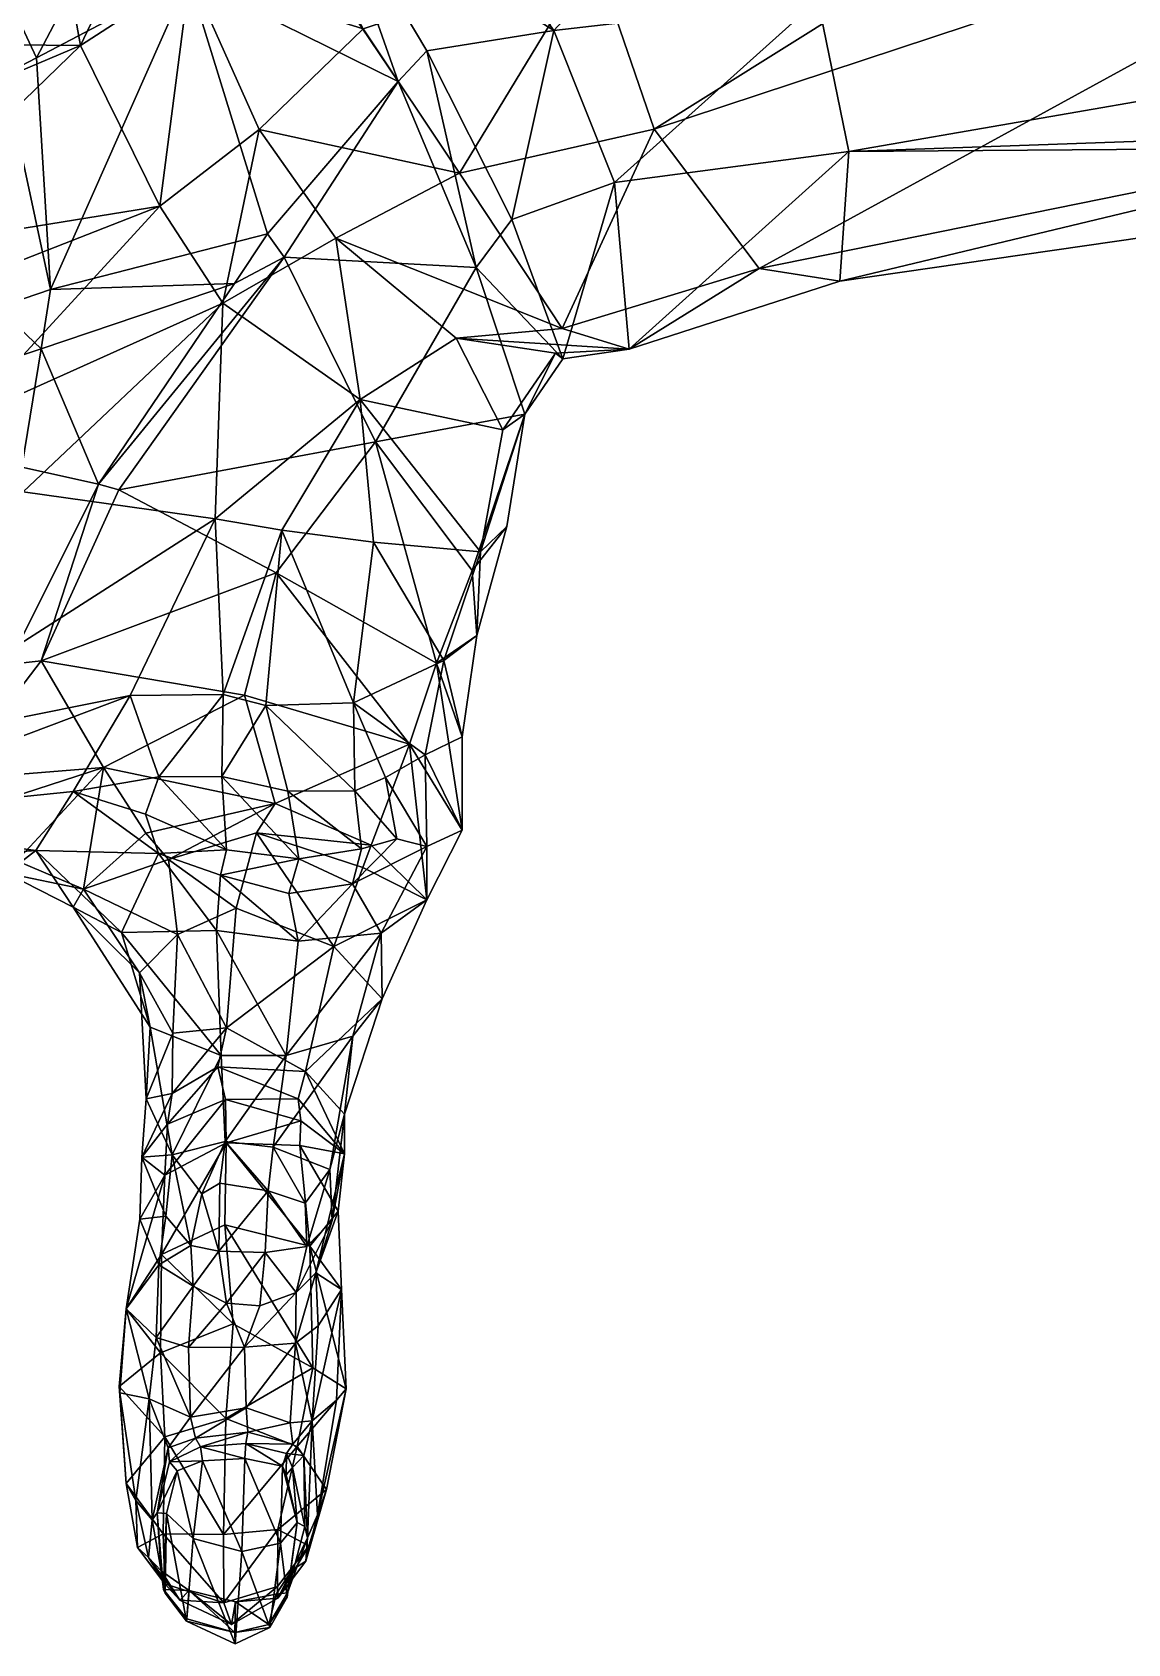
# Model space of a CAD drawing. Extents: x -472 to 472, y -81 to 99.
# Drawn here: x -401.2 to -339.4, y -69.2 to 21.6 of the extents above; entities that cross this region are included whole.
import ezdxf

# ---------------------------------------------------------------- set-up
doc = ezdxf.new("R2010")
doc.units = 0
doc.header["$MEASUREMENT"] = 0
doc.layers.add('body', color=250, linetype='Continuous')

msp = doc.modelspace()

# ---------------------------------------------------------------- meshes
at = {"layer": 'body'}
mesh = msp.add_polyface(dxfattribs=at)
corners = [(-308.395, 59.876, 834.479), (-370.246, 39.285, 800.54), (-370.398, 33.925, 809.345), (-314.162, 56.822, 843.74), (-369.551, 26.153, 814.248), (-315.107, 48.105, 852.215), (-366.133, 16.183, 814.543), (-315.052, 33.047, 852.339), (-360.201, 8.323, 809.651), (-311.386, 18.235, 848.603), (-355.654, 7.604, 803.174), (-302.288, 15.322, 840.742), (-355.147, 14.925, 796.048), (-296.822, 16.968, 830.933), (-295.257, 25.302, 818.953), (-356.902, 23.469, 793.606), (-360.571, 33.843, 789.079), (-295.956, 38.617, 813.63), (-364.975, 41, 793.134), (-299.661, 52.776, 819.141), (-279.411, 66.862, 862.302), (-273.879, 67.985, 853.268), (-291.204, 56.64, 866.788), (-290.736, 40.126, 869.179), (-273.735, 57.75, 828.794), (-267.889, 39.887, 826.807), (-272.73, 20.279, 846.388), (-280.763, 18.926, 855.677), (-287.077, 23.848, 865.879), (-268.754, 24.988, 833.979), (-367.531, 3.789, 793.103), (-368.359, 13.177, 785.007), (-276.94, 62.119, 873.225), (-277.749, 44.758, 877.754), (-271.133, 30.581, 875.019)]
mesh.append_faces([[corners[k] for k in face] for face in [(0, 1, 2, 0), (2, 3, 0, 2), (3, 2, 4, 3), (4, 5, 3, 4), (5, 4, 6, 5), (6, 7, 5, 6), (7, 6, 8, 7), (8, 9, 7, 8), (9, 8, 10, 9), (10, 11, 9, 10), (11, 10, 12, 11), (12, 13, 11, 12), (14, 15, 16, 14), (16, 17, 14, 16), (17, 16, 18, 17), (18, 19, 17, 18), (19, 18, 1, 19), (1, 0, 19, 1), (14, 13, 12, 14), (12, 15, 14, 12), (20, 21, 0, 20), (0, 3, 20, 0), (22, 20, 3, 22), (3, 5, 22, 3), (23, 22, 5, 23), (5, 7, 23, 5), (19, 24, 25, 19), (25, 17, 19, 25), (0, 21, 24, 0), (24, 19, 0, 24), (14, 17, 25, 14), (13, 26, 27, 13), (27, 11, 13, 27), (11, 27, 28, 11), (28, 9, 11, 28), (28, 23, 7, 28), (7, 9, 28, 7), (13, 14, 29, 13), (12, 10, 30, 12), (15, 12, 31, 15), (32, 22, 23, 32), (23, 33, 32, 23), (23, 28, 34, 23)]], dxfattribs={"vtx2": -1, "vtx3": -1})
mesh.append_faces([[corners[k] for k in face] for face in [(20, 22, 32, 20)]], dxfattribs={"vtx3": -1})
mesh = msp.add_polyface(dxfattribs=at)
corners = [(-369.551, 26.153, 814.248), (-370.398, 33.925, 809.345), (-387.044, 30.228, 797.721), (-377.097, 13.705, 807.221), (-366.133, 16.183, 814.543), (-382.541, 21.84, 805.722), (-371.318, 4.941, 800.968), (-360.201, 8.323, 809.651), (-367.531, 3.789, 793.103), (-355.654, 7.604, 803.174), (-368.359, 13.177, 785.007), (-355.147, 14.925, 796.048), (-371.789, 21.738, 781.488), (-356.902, 23.469, 793.606), (-360.571, 33.843, 789.079), (-378.102, 30.556, 778.887), (-370.246, 39.285, 800.54), (-364.975, 41, 793.134), (-385.456, 34.696, 783.179), (-378.394, -13.922, 759.427), (-376.961, -18.075, 769.178), (-376.956, -23.335, 764.782), (-379.034, -19.084, 774.006), (-376.119, -12.359, 774.649), (-377.983, -13.768, 779.339), (-376.383, -8.697, 765.384), (-374.427, -6.206, 780.236), (-375.927, -7.636, 784.034), (-373.427, 0.108, 779.407), (-374.665, -0.775, 787.166), (-382.702, 0.939, 792.856), (-381.834, -1.451, 761.416), (-377.286, 4.406, 796.963), (-371.682, 3.563, 791.326), (-384.08, 10.038, 801.334), (-374.145, 11.08, 781.542), (-378.945, 20.589, 777.795), (-371.272, 3.235, 785.288), (-384.393, 29.741, 775.296), (-376.163, 8.38, 776.236), (-380.565, 18.868, 772.679)]
mesh.append_faces([[corners[k] for k in face] for face in [(0, 1, 2, 0), (3, 4, 0, 3), (0, 5, 3, 0), (6, 7, 4, 6), (4, 3, 6, 4), (8, 9, 7, 8), (7, 6, 8, 7), (8, 10, 11, 8), (10, 12, 13, 10), (14, 13, 12, 14), (12, 15, 14, 12), (16, 17, 18, 16), (17, 14, 15, 17), (15, 18, 17, 15), (19, 20, 21, 19), (21, 20, 22, 21), (20, 23, 24, 20), (19, 25, 23, 19), (23, 20, 19, 23), (23, 26, 27, 23), (27, 24, 23, 27), (25, 28, 26, 25), (26, 23, 25, 26), (27, 29, 30, 27), (28, 25, 31, 28), (27, 26, 28, 27), (28, 29, 27, 28), (32, 33, 8, 32), (8, 6, 32, 8), (6, 3, 34, 6), (35, 36, 12, 35), (12, 10, 35, 12), (37, 35, 10, 37), (10, 8, 37, 10), (12, 36, 38, 12), (29, 33, 32, 29), (39, 40, 36, 39), (36, 35, 39, 36), (39, 35, 37, 39), (37, 28, 39, 37), (28, 37, 33, 28), (33, 29, 28, 33)]], dxfattribs={"vtx2": -1, "vtx3": -1})
mesh.append_faces([[corners[k] for k in face] for face in [(33, 37, 8, 33)]], dxfattribs={"vtx3": -1})
mesh = msp.add_polyface(dxfattribs=at)
corners = [(-370.246, 39.285, 800.54), (-388.238, 37.223, 791.22), (-387.044, 30.228, 797.721), (-370.398, 33.925, 809.345), (-382.541, 21.84, 805.722), (-369.551, 26.153, 814.248), (-385.456, 34.696, 783.179), (-381.834, -1.451, 761.416), (-376.383, -8.697, 765.384), (-378.394, -13.922, 759.427), (-387.438, -8.824, 756.652), (-387.128, -6.414, 787.769), (-390.879, -5.776, 787.307), (-390.429, -15.676, 779.52), (-386.997, 8.963, 762.483), (-397.46, -3.831, 757.517), (-389.799, 7.482, 761.147), (-387.922, 10.29, 762.026), (-382.702, 0.939, 792.856), (-381.954, -7.096, 785.667), (-375.927, -7.636, 784.034), (-376.163, 8.38, 776.236), (-373.427, 0.108, 779.407), (-390.442, 6.374, 795.637), (-380.565, 18.868, 772.679), (-392.378, 24.716, 758.29), (-386.849, 28.18, 767.737), (-391.777, 31.683, 767.985), (-392.309, 24.904, 795.516), (-388.397, 16.166, 800.355), (-384.08, 10.038, 801.334), (-377.097, 13.705, 807.221), (-393.095, 32.193, 789.015), (-377.286, 4.406, 796.963), (-371.318, 4.941, 800.968), (-384.393, 29.741, 775.296), (-378.102, 30.556, 778.887), (-371.789, 21.738, 781.488), (-392.083, 33.131, 775.861), (-394.006, 11.843, 795.138), (-374.665, -0.775, 787.166), (-378.945, 20.589, 777.795), (-396.319, -4.153, 757.509)]
mesh.append_faces([[corners[k] for k in face] for face in [(14, 15, 16, 14)]], dxfattribs={"vtx0": -1, "vtx2": -1, "vtx3": -1})
mesh.append_faces([[corners[k] for k in face] for face in [(14, 16, 17, 14)]], dxfattribs={"vtx0": -1, "vtx3": -1})
mesh.append_faces([[corners[k] for k in face] for face in [(0, 1, 2, 0), (2, 3, 0, 2), (2, 4, 5, 2), (6, 1, 0, 6), (7, 8, 9, 7), (9, 10, 7, 9), (11, 12, 13, 11), (18, 19, 20, 18), (7, 21, 22, 7), (12, 11, 18, 12), (18, 23, 12, 18), (24, 21, 14, 24), (14, 17, 24, 14), (24, 17, 25, 24), (25, 26, 24, 25), (27, 26, 25, 27), (28, 29, 4, 28), (4, 2, 28, 4), (29, 30, 31, 29), (31, 4, 29, 31), (2, 1, 32, 2), (32, 28, 2, 32), (30, 33, 34, 30), (35, 36, 37, 35), (35, 38, 6, 35), (6, 36, 35, 6), (23, 30, 29, 23), (29, 39, 23, 29), (33, 18, 40, 33), (18, 33, 30, 18), (30, 23, 18, 30), (35, 41, 24, 35), (24, 26, 35, 24), (27, 38, 35, 27), (35, 26, 27, 35), (7, 10, 42, 7), (42, 14, 7, 42)]], dxfattribs={"vtx2": -1, "vtx3": -1})
mesh.append_faces([[corners[k] for k in face] for face in [(6, 32, 1, 6), (18, 11, 19, 18), (7, 14, 21, 7), (6, 38, 32, 6)]], dxfattribs={"vtx3": -1})
mesh = msp.add_polyface(dxfattribs=at)
corners = [(-412.073, 21.028, 776.321), (-410.169, 25.092, 773.776), (-428.684, 17.501, 757.615), (-421.074, 24.817, 753.727), (-409.82, 28.044, 771.776), (-403.994, 32.007, 768.006), (-409.178, 30.151, 757.138), (-422.696, 23.392, 755.971), (-415.399, 22.471, 742.37), (-410.519, 24.852, 747.49), (-410.214, 16.795, 745.632), (-415.747, 17.035, 740.347), (-400.169, 7.134, 754.222), (-400.956, 20.195, 750.765), (-392.378, 24.716, 758.29), (-387.922, 10.29, 762.026), (-395.73, 30.15, 760.211), (-404.397, 27.528, 751.724), (-411.968, 15.176, 780.264), (-410.606, 9.146, 782.125), (-398.48, 20.891, 791.431), (-394.006, 11.843, 795.138), (-400.012, 29.421, 784.104), (-394.985, 33.239, 776.338), (-391.777, 31.683, 767.985), (-388.397, 16.166, 800.355), (-392.309, 24.904, 795.516), (-393.095, 32.193, 789.015), (-392.083, 33.131, 775.861), (-416.19, 26.016, 746.615), (-412.073, 28.15, 751.488), (-407.805, 16.798, 746.102), (-408.829, 6.514, 748.902), (-408.721, 24.926, 747.562), (-402.759, 19.258, 749.774), (-403.156, 6.137, 753.078), (-417.683, 9.093, 741.868)]
mesh.append_faces([[corners[k] for k in face] for face in [(3, 5, 6, 3)]], dxfattribs={"vtx0": -1, "vtx2": -1, "vtx3": -1})
mesh.append_faces([[corners[k] for k in face] for face in [(0, 1, 2, 0), (3, 4, 5, 3), (1, 4, 7, 1), (8, 9, 10, 8), (10, 11, 8, 10), (12, 13, 14, 12), (14, 15, 12, 14), (16, 14, 13, 16), (13, 17, 16, 13), (5, 16, 17, 5), (17, 6, 5, 17), (21, 20, 19, 21), (0, 18, 20, 0), (20, 22, 0, 20), (5, 4, 22, 5), (22, 23, 5, 22), (14, 16, 24, 14), (16, 5, 23, 16), (23, 24, 16, 23), (21, 25, 26, 21), (26, 20, 21, 26), (20, 26, 27, 20), (27, 22, 20, 27), (22, 27, 28, 22), (28, 23, 22, 28), (8, 29, 30, 8), (30, 9, 8, 30), (10, 31, 32, 10), (31, 10, 9, 31), (9, 33, 31, 9), (34, 13, 12, 34), (34, 31, 33, 34), (33, 17, 34, 33), (17, 33, 30, 17), (30, 6, 17, 30), (34, 35, 32, 34), (36, 11, 10, 36)]], dxfattribs={"vtx2": -1, "vtx3": -1})
mesh.append_faces([[corners[k] for k in face] for face in [(18, 19, 20, 18), (1, 0, 22, 1), (4, 1, 22, 4), (23, 28, 24, 23), (30, 33, 9, 30), (13, 34, 17, 13)]], dxfattribs={"vtx3": -1})
mesh = msp.add_polyface(dxfattribs=at)
corners = [(-400.691, -13.789, 757.152), (-397.177, -19.806, 756.486), (-405.831, -20.487, 757.624), (-402.544, -13.99, 757.034), (-401.71, -4.259, 784.303), (-421.126, -18.927, 770.682), (-419.108, -20.695, 770.25), (-395.67, -15.739, 776.111), (-411.373, -18.888, 771.992), (-414.201, -22.708, 767.435), (-390.879, -5.776, 787.307), (-390.429, -15.676, 779.52), (-394.053, -20.325, 774.954), (-389.234, -15.72, 755.303), (-386.997, 8.963, 762.483), (-396.319, -4.153, 757.509), (-397.46, -3.831, 757.517), (-410.606, 9.146, 782.125), (-409.383, 5.833, 783.703), (-394.006, 11.843, 795.138), (-390.442, 6.374, 795.637), (-405.052, -0.18, 785.215), (-387.438, -8.824, 756.652), (-401.778, -2.87, 755.485), (-400.703, 3.802, 754.644), (-389.799, 7.482, 761.147), (-412.923, 3.473, 749.637), (-410.783, 3.493, 750.311), (-411.565, -3.877, 750.695), (-408.829, 6.514, 748.902), (-411.099, 7.522, 748.376), (-410.214, 16.795, 745.632), (-411.875, -14.038, 751.932), (-406.411, -14.203, 755.707), (-410.243, -21.076, 756.314), (-404.219, -2.793, 755.351), (-403.623, 2.828, 753.571), (-400.169, 7.134, 754.222), (-403.156, 6.137, 753.078), (-402.759, 19.258, 749.774), (-407.805, 16.798, 746.102), (-387.922, 10.29, 762.026)]
mesh.append_faces([[corners[k] for k in face] for face in [(0, 1, 2, 0), (2, 3, 0, 2), (7, 8, 9, 7), (11, 7, 12, 11), (14, 15, 16, 14), (17, 18, 19, 17), (21, 4, 20, 21), (20, 19, 21, 20), (8, 7, 10, 8), (10, 4, 8, 10), (0, 15, 22, 0), (16, 15, 0, 16), (0, 3, 16, 0), (24, 25, 16, 24), (16, 23, 24, 16), (26, 27, 28, 26), (29, 30, 31, 29), (30, 29, 27, 30), (27, 26, 30, 27), (32, 33, 34, 32), (32, 28, 35, 32), (35, 33, 32, 35), (35, 28, 27, 35), (27, 36, 35, 27), (33, 3, 2, 33), (37, 38, 39, 37), (35, 23, 3, 35), (3, 33, 35, 3), (36, 24, 23, 36), (23, 35, 36, 23), (29, 40, 39, 29), (38, 36, 27, 38), (27, 29, 38, 27), (24, 36, 38, 24), (38, 37, 24, 38), (25, 24, 37, 25), (37, 41, 25, 37)]], dxfattribs={"vtx2": -1, "vtx3": -1})
mesh.append_faces([[corners[k] for k in face] for face in [(4, 5, 6, 4), (10, 7, 11, 10), (1, 0, 13, 1), (4, 10, 20, 4), (18, 21, 19, 18), (3, 23, 16, 3)]], dxfattribs={"vtx3": -1})
mesh = msp.add_polyface(dxfattribs=at)
corners = [(-381.954, -7.096, 785.667), (-383.088, -16.153, 778.855), (-377.983, -13.768, 779.339), (-375.927, -7.636, 784.034), (-376.956, -23.335, 764.782), (-379.917, -18.484, 756.385), (-378.394, -13.922, 759.427), (-378.939, -27.266, 759.562), (-378.95, -24.245, 769.195), (-380.638, -23.818, 771.553), (-382.623, -24.374, 772.263), (-383.139, -26.347, 769.125), (-382.086, -24.185, 755.143), (-387.497, -21.822, 752.775), (-389.234, -15.72, 755.303), (-388.554, -23.477, 751.995), (-382.558, -25.443, 754.225), (-384.182, -29.886, 751.11), (-383, -21.111, 774.381), (-381.283, -20.371, 774.533), (-386.16, -24.951, 773.042), (-390.235, -24.431, 772.907), (-390.574, -25.872, 769.461), (-390.498, -20.304, 775.823), (-386.784, -21.125, 776.022), (-388.021, -16.301, 779.55), (-390.429, -15.676, 779.52), (-386.737, -26.899, 769.952), (-387.128, -6.414, 787.769), (-394.053, -20.325, 774.954), (-379.034, -19.084, 774.006), (-387.438, -8.824, 756.652), (-376.961, -18.075, 769.178), (-400.691, -13.789, 757.152), (-393.511, -24.983, 754.104), (-389.705, -27.721, 750.28)]
mesh.append_faces([[corners[k] for k in face] for face in [(11, 8, 9, 11)]], dxfattribs={"vtx0": -1, "vtx3": -1})
mesh.append_faces([[corners[k] for k in face] for face in [(0, 1, 2, 0), (2, 3, 0, 2), (4, 5, 6, 4), (7, 4, 8, 7), (5, 12, 13, 5), (13, 14, 5, 13), (7, 12, 5, 7), (5, 4, 7, 5), (15, 16, 17, 15), (20, 21, 22, 20), (23, 24, 25, 23), (25, 26, 23, 25), (11, 10, 20, 11), (20, 27, 11, 20), (18, 1, 25, 18), (25, 24, 18, 25), (1, 0, 28, 1), (28, 25, 1, 28), (9, 19, 18, 9), (18, 10, 9, 18), (23, 21, 20, 23), (20, 24, 23, 20), (10, 18, 24, 10), (24, 20, 10, 24), (21, 23, 29, 21), (8, 30, 19, 8), (19, 9, 8, 19), (30, 2, 1, 30), (1, 19, 30, 1), (26, 25, 28, 26), (30, 8, 4, 30), (5, 14, 31, 5), (31, 6, 5, 31), (2, 30, 32, 2), (31, 14, 33, 31), (34, 15, 35, 34), (13, 15, 34, 13), (12, 16, 15, 12), (15, 13, 12, 15)]], dxfattribs={"vtx2": -1, "vtx3": -1})
mesh.append_faces([[corners[k] for k in face] for face in [(9, 10, 11, 9), (18, 19, 1, 18), (12, 7, 16, 12)]], dxfattribs={"vtx3": -1})
mesh = msp.add_polyface(dxfattribs=at)
corners = [(-414.201, -22.708, 767.435), (-411.373, -18.888, 771.992), (-419.108, -20.695, 770.25), (-394.081, -24.655, 768.437), (-394.815, -22.437, 772.315), (-398.886, -21.157, 770.612), (-401, -24.475, 764.861), (-402.649, -25.747, 759.007), (-398.894, -27.674, 758.478), (-396.161, -29.102, 761.973), (-394.548, -34.432, 757.597), (-395.154, -31.372, 755.544), (-394.778, -38.47, 750.701), (-397.177, -19.806, 756.486), (-394.8, -23.498, 755.195), (-398.316, -26.654, 756.331), (-402.066, -25.063, 757.671), (-387.497, -21.822, 752.775), (-389.234, -15.72, 755.303), (-390.239, -34.474, 746.054), (-393.275, -34.778, 748.5), (-393.001, -29.221, 752.161), (-416.227, -25.604, 762.935), (-415.177, -26.407, 758.235), (-414.388, -25.375, 757.279), (-405.831, -20.487, 757.624), (-395.67, -15.739, 776.111), (-394.053, -20.325, 774.954), (-390.498, -20.304, 775.823), (-390.429, -15.676, 779.52), (-390.235, -24.431, 772.907), (-390.574, -25.872, 769.461), (-390.807, -28.98, 765.46), (-390.543, -36.025, 760.017), (-393.511, -24.983, 754.104), (-410.243, -21.076, 756.314), (-418.293, -21.654, 750.333), (-411.875, -14.038, 751.932), (-406.411, -14.203, 755.707)]
mesh.append_faces([[corners[k] for k in face] for face in [(0, 1, 2, 0), (3, 4, 5, 3), (5, 6, 3, 5), (6, 7, 8, 6), (8, 9, 6, 8), (10, 11, 12, 10), (13, 14, 15, 13), (15, 16, 13, 15), (17, 14, 13, 17), (13, 18, 17, 13), (19, 20, 21, 19), (11, 21, 20, 11), (22, 23, 7, 22), (7, 6, 22, 7), (0, 22, 6, 0), (6, 5, 0, 6), (24, 25, 13, 24), (13, 16, 24, 13), (0, 5, 26, 0), (27, 28, 29, 27), (30, 4, 3, 30), (3, 31, 30, 3), (5, 4, 27, 5), (27, 26, 5, 27), (27, 4, 30, 27), (9, 32, 3, 9), (3, 6, 9, 3), (9, 10, 33, 9), (33, 32, 9, 33), (7, 16, 15, 7), (15, 8, 7, 15), (23, 24, 16, 23), (16, 7, 23, 16), (10, 9, 8, 10), (8, 11, 10, 8), (15, 34, 21, 15), (21, 11, 15, 21), (35, 36, 37, 35), (25, 35, 38, 25), (34, 14, 17, 34)]], dxfattribs={"vtx2": -1, "vtx3": -1})
mesh.append_faces([[corners[k] for k in face] for face in [(3, 32, 31, 3), (11, 8, 15, 11), (24, 35, 25, 24), (14, 34, 15, 14)]], dxfattribs={"vtx3": -1})
mesh = msp.add_polyface(dxfattribs=at)
corners = [(-383.586, -39.347, 748.818), (-381.458, -32.843, 754.314), (-383.127, -34.941, 758.732), (-384.417, -42.465, 753.038), (-378.95, -24.245, 769.195), (-381.524, -29.139, 764.546), (-378.939, -27.266, 759.562), (-387.62, -41.206, 756.432), (-386.881, -36.041, 759.827), (-384.28, -45.341, 750.37), (-390.239, -34.474, 746.054), (-390.726, -36.662, 745.32), (-393.308, -38.166, 746.981), (-393.001, -29.221, 752.161), (-389.705, -27.721, 750.28), (-385.78, -36.927, 746.322), (-384.182, -29.886, 751.11), (-388.554, -23.477, 751.995), (-386.203, -38.475, 744.641), (-383.585, -41.578, 746.011), (-390.295, -38.507, 744.342), (-393.577, -39.902, 746.721), (-390.262, -40.963, 742.464), (-393.715, -42.77, 744.583), (-386.044, -39.709, 743.316), (-386.106, -41.105, 742.82), (-383.94, -44.802, 744.072), (-390.574, -25.872, 769.461), (-386.737, -26.899, 769.952), (-386.16, -24.951, 773.042), (-383.139, -26.347, 769.125), (-386.202, -29.586, 766.186), (-390.807, -28.98, 765.46), (-390.543, -36.025, 760.017), (-393.511, -24.983, 754.104), (-382.558, -25.443, 754.225), (-390.318, -40.887, 756.594), (-393.315, -41.627, 753.754), (-391.627, -43.834, 754.377)]
mesh.append_faces([[corners[k] for k in face] for face in [(30, 5, 4, 30)]], dxfattribs={"vtx0": -1, "vtx2": -1, "vtx3": -1})
mesh.append_faces([[corners[k] for k in face] for face in [(0, 1, 2, 0), (2, 3, 0, 2), (4, 5, 6, 4), (7, 3, 2, 7), (2, 8, 7, 2), (0, 3, 9, 0), (10, 11, 12, 10), (13, 14, 10, 13), (15, 16, 1, 15), (1, 0, 15, 1), (16, 14, 17, 16), (15, 18, 11, 15), (11, 10, 15, 11), (19, 18, 15, 19), (15, 0, 19, 15), (11, 20, 21, 11), (20, 22, 23, 20), (20, 11, 18, 20), (18, 24, 20, 18), (24, 25, 22, 24), (22, 20, 24, 22), (27, 28, 29, 27), (30, 31, 5, 30), (27, 32, 31, 27), (31, 28, 27, 31), (32, 33, 8, 32), (8, 31, 32, 8), (1, 6, 5, 1), (5, 2, 1, 5), (5, 31, 8, 5), (8, 2, 5, 8), (14, 13, 34, 14), (16, 35, 6, 16), (6, 1, 16, 6), (16, 15, 10, 16), (10, 14, 16, 10), (36, 7, 8, 36), (8, 33, 36, 8), (36, 37, 38, 36)]], dxfattribs={"vtx2": -1, "vtx3": -1})
mesh.append_faces([[corners[k] for k in face] for face in [(19, 24, 18, 19), (25, 24, 19, 25), (25, 19, 26, 25), (28, 31, 30, 28)]], dxfattribs={"vtx3": -1})
mesh = msp.add_polyface(dxfattribs=at)
corners = [(-396.305, -54.684, 742.993), (-396.259, -55.051, 743.8), (-395.911, -50.302, 745.394), (-394.612, -55.379, 745.915), (-394.218, -51.925, 747.816), (-394.063, -47.835, 749.284), (-395.14, -45.265, 746.875), (-393.91, -47.25, 741.54), (-390.341, -45.567, 739.41), (-389.868, -51.163, 736.583), (-393.973, -52.782, 738.94), (-393.315, -41.627, 753.754), (-394.778, -38.47, 750.701), (-395.015, -41.762, 748.587), (-393.661, -45.086, 751.629), (-394.548, -34.432, 757.597), (-393.275, -34.778, 748.5), (-393.308, -38.166, 746.981), (-390.239, -34.474, 746.054), (-393.715, -42.77, 744.583), (-395.154, -31.372, 755.544), (-393.714, -57.52, 737.326), (-395.901, -60.164, 741.224), (-390.284, -56.483, 735.046), (-392.273, -56.426, 747.253), (-393.525, -58.148, 745.67), (-392.258, -46.749, 753.182), (-392.126, -49.032, 751.041), (-391.627, -43.834, 754.377), (-392.377, -52.493, 748.659), (-393.577, -39.902, 746.721), (-390.726, -36.662, 745.32), (-390.295, -38.507, 744.342), (-390.262, -40.963, 742.464), (-390.543, -36.025, 760.017), (-390.318, -40.887, 756.594), (-395.349, -61.107, 742.809)]
mesh.append_faces([[corners[k] for k in face] for face in [(3, 4, 2, 3), (2, 1, 3, 2), (2, 4, 5, 2), (5, 6, 2, 5), (7, 8, 9, 7), (9, 10, 7, 9), (10, 0, 2, 10), (2, 7, 10, 2), (11, 12, 13, 11), (13, 14, 11, 13), (14, 13, 6, 14), (6, 5, 14, 6), (12, 11, 15, 12), (12, 16, 17, 12), (17, 13, 12, 17), (17, 16, 18, 17), (16, 12, 20, 16), (21, 22, 0, 21), (0, 10, 21, 0), (10, 9, 23, 10), (23, 21, 10, 23), (1, 0, 22, 1), (24, 3, 25, 24), (26, 14, 5, 26), (5, 27, 26, 5), (11, 14, 26, 11), (26, 28, 11, 26), (4, 3, 24, 4), (24, 29, 4, 24), (30, 17, 31, 30), (19, 30, 32, 19), (7, 19, 33, 7), (19, 7, 2, 19), (2, 6, 19, 2), (27, 5, 4, 27), (4, 29, 27, 4), (34, 15, 11, 34), (11, 35, 34, 11)]], dxfattribs={"vtx2": -1, "vtx3": -1})
mesh.append_faces([[corners[k] for k in face] for face in [(0, 1, 2, 0), (13, 19, 6, 13), (17, 30, 13, 17), (13, 30, 19, 13), (3, 1, 36, 3)]], dxfattribs={"vtx3": -1})
mesh = msp.add_polyface(dxfattribs=at)
corners = [(-386.355, -52.244, 747.862), (-385.077, -51.274, 746.089), (-385.209, -48.274, 748.034), (-386.32, -49.397, 749.921), (-385.536, -46.774, 740.474), (-383.762, -49.216, 742.607), (-383.498, -54.813, 740.427), (-385.376, -53.643, 738.08), (-389.868, -51.163, 736.583), (-390.341, -45.567, 739.41), (-388.365, -50.149, 750.817), (-390.235, -49.984, 751.23), (-389.223, -52.473, 748.96), (-384.28, -45.341, 750.37), (-385.715, -46.803, 751.82), (-383.585, -41.578, 746.011), (-383.94, -44.802, 744.072), (-383.586, -39.347, 748.818), (-390.682, -47.057, 753.342), (-390.614, -43.222, 755.22), (-391.627, -43.834, 754.377), (-392.258, -46.749, 753.182), (-385.806, -44.362, 753.18), (-387.893, -43.659, 754.902), (-388.053, -47.127, 753.174), (-392.126, -49.032, 751.041), (-384.417, -42.465, 753.038), (-386.106, -41.105, 742.82), (-390.262, -40.963, 742.464), (-393.91, -47.25, 741.54), (-392.377, -52.493, 748.659), (-390.318, -40.887, 756.594), (-387.62, -41.206, 756.432), (-385.403, -56.619, 744.213)]
mesh.append_faces([[corners[k] for k in face] for face in [(0, 1, 2, 0), (2, 3, 0, 2), (4, 5, 6, 4), (6, 7, 4, 6), (7, 8, 9, 7), (9, 4, 7, 9), (13, 14, 3, 13), (3, 2, 13, 3), (15, 13, 2, 15), (2, 16, 15, 2), (13, 15, 17, 13), (18, 19, 20, 18), (20, 21, 18, 20), (14, 22, 23, 14), (23, 24, 14, 23), (25, 11, 18, 25), (18, 21, 25, 18), (11, 10, 24, 11), (24, 18, 11, 24), (24, 10, 3, 24), (3, 14, 24, 3), (14, 13, 26, 14), (26, 22, 14, 26), (4, 27, 16, 4), (16, 5, 4, 16), (4, 9, 28, 4), (28, 27, 4, 28), (28, 9, 29, 28), (12, 0, 3, 12), (3, 10, 12, 3), (11, 25, 30, 11), (30, 12, 11, 30), (23, 19, 18, 23), (18, 24, 23, 18), (31, 19, 23, 31), (23, 32, 31, 23), (22, 26, 32, 22), (32, 23, 22, 32), (20, 19, 31, 20), (2, 1, 5, 2), (5, 16, 2, 5), (5, 1, 33, 5)]], dxfattribs={"vtx2": -1, "vtx3": -1})
mesh.append_faces([[corners[k] for k in face] for face in [(10, 11, 12, 10)]], dxfattribs={"vtx3": -1})
mesh = msp.add_polyface(dxfattribs=at)
corners = [(-383.498, -54.813, 740.427), (-383.762, -49.216, 742.607), (-384.038, -55.458, 741.983), (-385.877, -58.58, 743.846), (-386.518, -59.263, 742.968), (-385.816, -62.579, 740.577), (-385.681, -63.222, 740.895), (-385.102, -61.914, 740.2), (-385.403, -56.619, 744.213), (-386.355, -52.244, 747.862), (-389.223, -52.473, 748.96), (-389.141, -55.889, 746.774), (-386.65, -56.74, 745.85), (-385.077, -51.274, 746.089), (-392.273, -56.426, 747.253), (-392.377, -52.493, 748.659), (-386.249, -58.076, 736.269), (-385.376, -53.643, 738.08), (-384.604, -60.486, 738.933), (-387.345, -62.754, 736.4), (-390.409, -63.034, 735.861), (-390.284, -56.483, 735.046), (-389.868, -51.163, 736.583), (-391.704, -58.098, 745.504), (-389.153, -57.894, 745.208), (-389.049, -57.257, 746.064), (-391.983, -57.593, 746.632), (-386.509, -57.942, 745.129), (-386.859, -58.458, 744.188), (-386.257, -62.356, 740.853), (-386.872, -59.663, 742.983), (-387.087, -59.173, 743.882), (-387.191, -63.513, 742.409), (-389.203, -58.747, 744.941), (-391.59, -58.881, 745.046)]
mesh.append_faces([[corners[k] for k in face] for face in [(3, 4, 5, 3), (6, 7, 8, 6), (8, 3, 6, 8), (9, 10, 11, 9), (11, 12, 9, 11), (9, 12, 8, 9), (8, 13, 9, 8), (14, 11, 10, 14), (10, 15, 14, 10), (16, 17, 0, 16), (0, 18, 16, 0), (19, 16, 18, 19), (16, 19, 20, 16), (20, 21, 16, 20), (21, 22, 17, 21), (17, 16, 21, 17), (23, 24, 25, 23), (25, 26, 23, 25), (26, 25, 11, 26), (11, 14, 26, 11), (27, 25, 24, 27), (24, 28, 27, 24), (28, 4, 3, 28), (3, 27, 28, 3), (27, 3, 8, 27), (8, 12, 27, 8), (12, 11, 25, 12), (25, 27, 12, 25), (7, 18, 0, 7), (0, 2, 7, 0), (29, 30, 31, 29), (31, 32, 29, 31), (32, 31, 33, 32), (4, 30, 29, 4), (23, 34, 33, 23), (33, 24, 23, 33), (24, 33, 31, 24), (31, 28, 24, 31), (28, 31, 30, 28), (30, 4, 28, 30), (8, 2, 1, 8)]], dxfattribs={"vtx2": -1, "vtx3": -1})
mesh.append_faces([[corners[k] for k in face] for face in [(0, 1, 2, 0), (7, 2, 8, 7)]], dxfattribs={"vtx3": -1})
mesh = msp.add_polyface(dxfattribs=at)
corners = [(-394.612, -55.379, 745.915), (-395.349, -61.107, 742.809), (-394.438, -62.202, 743.101), (-393.525, -58.148, 745.67), (-394.158, -61.806, 743.007), (-393.926, -65.075, 741.991), (-393.787, -66.139, 742.008), (-393.462, -58.93, 744.386), (-390.402, -66.89, 738.191), (-393.712, -65.81, 739.3), (-393.818, -62.99, 737.565), (-390.409, -63.034, 735.861), (-395.263, -63.772, 740.393), (-392.498, -67.924, 742.723), (-392.471, -67.783, 742.402), (-389.771, -68.553, 742.221), (-393.714, -57.52, 737.326), (-390.284, -56.483, 735.046), (-395.901, -60.164, 741.224), (-394.651, -64.322, 742.089), (-396.259, -55.051, 743.8), (-391.983, -57.593, 746.632), (-391.704, -58.098, 745.504), (-392.273, -56.426, 747.253), (-392.871, -66.724, 741.552), (-392.357, -66.194, 742.254), (-389.96, -68.109, 741.096), (-392.131, -63.259, 743.612), (-389.751, -69.189, 742.651), (-391.59, -58.881, 745.046), (-393.023, -59.444, 744.145), (-393.618, -61.846, 743.049), (-393.707, -66.346, 742.18)]
mesh.append_faces([[corners[k] for k in face] for face in [(0, 1, 2, 0), (2, 3, 0, 2), (4, 2, 5, 4), (5, 6, 4, 5), (3, 2, 4, 3), (4, 7, 3, 4), (8, 9, 10, 8), (10, 11, 8, 10), (13, 14, 15, 13), (16, 17, 11, 16), (11, 10, 16, 11), (10, 12, 18, 10), (18, 16, 10, 18), (1, 18, 12, 1), (12, 19, 1, 12), (2, 1, 19, 2), (19, 5, 2, 19), (18, 1, 20, 18), (21, 3, 7, 21), (7, 22, 21, 7), (3, 21, 23, 3), (24, 9, 8, 24), (25, 24, 26, 25), (24, 25, 5, 24), (5, 19, 24, 5), (19, 12, 9, 19), (9, 24, 19, 9), (27, 13, 28, 27), (27, 29, 30, 27), (30, 31, 27, 30), (31, 32, 13, 31), (13, 27, 31, 13), (31, 4, 6, 31), (6, 32, 31, 6), (4, 31, 30, 4), (30, 7, 4, 30), (7, 30, 29, 7), (29, 22, 7, 29), (13, 32, 6, 13), (6, 14, 13, 6), (25, 14, 6, 25), (6, 5, 25, 6)]], dxfattribs={"vtx2": -1, "vtx3": -1})
mesh.append_faces([[corners[k] for k in face] for face in [(12, 10, 9, 12)]], dxfattribs={"vtx3": -1})
mesh = msp.add_polyface(dxfattribs=at)
corners = [(-385.816, -62.579, 740.577), (-385.681, -63.222, 740.895), (-385.877, -58.58, 743.846), (-386.804, -66.318, 740.463), (-386.556, -65.042, 740.4), (-385.598, -63.66, 738.338), (-387.361, -65.963, 737.639), (-387.345, -62.754, 736.4), (-390.402, -66.89, 738.191), (-390.409, -63.034, 735.861), (-387.797, -68.27, 741.209), (-389.751, -69.189, 742.651), (-389.771, -68.553, 742.221), (-387.847, -68.1, 741.047), (-392.498, -67.924, 742.723), (-384.604, -60.486, 738.933), (-385.771, -64.532, 739.829), (-385.102, -61.914, 740.2), (-387.352, -66.613, 740.16), (-387.437, -66.393, 740.928), (-389.744, -66.824, 742.02), (-389.96, -68.109, 741.096), (-392.871, -66.724, 741.552), (-392.357, -66.194, 742.254), (-389.38, -63.985, 743.782), (-392.131, -63.259, 743.612), (-389.203, -58.747, 744.941), (-391.59, -58.881, 745.046), (-387.191, -63.513, 742.409), (-386.823, -66.571, 740.694), (-386.257, -62.356, 740.853), (-386.518, -59.263, 742.968), (-392.471, -67.783, 742.402)]
mesh.append_faces([[corners[k] for k in face] for face in [(0, 1, 2, 0), (3, 4, 1, 3), (1, 0, 3, 1), (7, 6, 8, 7), (8, 9, 7, 8), (10, 11, 12, 10), (12, 13, 10, 12), (12, 11, 14, 12), (15, 5, 7, 15), (16, 5, 15, 16), (15, 17, 16, 15), (18, 6, 5, 18), (5, 16, 18, 5), (19, 4, 3, 19), (3, 13, 19, 3), (20, 19, 13, 20), (13, 12, 20, 13), (21, 8, 6, 21), (6, 18, 21, 6), (8, 21, 22, 8), (21, 20, 23, 21), (11, 24, 25, 11), (24, 26, 27, 24), (27, 25, 24, 27), (28, 10, 29, 28), (29, 30, 28, 29), (26, 24, 28, 26), (24, 11, 10, 24), (10, 28, 24, 10), (30, 0, 31, 30), (12, 32, 23, 12), (23, 20, 12, 23), (18, 19, 20, 18), (20, 21, 18, 20), (4, 19, 18, 4), (18, 16, 4, 18), (1, 4, 16, 1), (16, 17, 1, 16), (3, 0, 30, 3), (30, 29, 3, 30), (13, 3, 29, 13), (29, 10, 13, 29)]], dxfattribs={"vtx2": -1, "vtx3": -1})
mesh.append_faces([[corners[k] for k in face] for face in [(5, 6, 7, 5)]], dxfattribs={"vtx3": -1})

doc.saveas('drawing.dxf')
